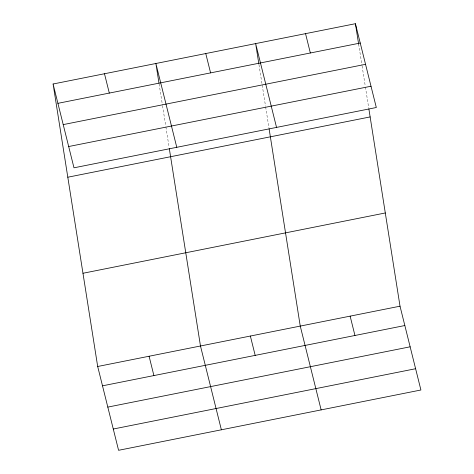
<?xml version="1.0" encoding="UTF-8"?>
<svg xmlns="http://www.w3.org/2000/svg" width="474" height="474" viewBox="0 0 474 474"><rect width="100%" height="100%" fill="white"/><g stroke="black" fill="none" stroke-linecap="round" stroke-linejoin="round"><path stroke-width="0.36" stroke-dasharray="2.37 1.78" d="M358.634 44.094L361.97 65.211M362.089 65.939L365.306 86.333M365.418 87.062L368.754 108.185M258.982 64.719L265.535 106.229M265.653 106.958L268.989 128.081M159.098 83.886L162.434 105.009M162.546 105.738L165.77 126.131M165.882 126.86L169.105 147.248"/><path stroke-width="0.71" d="M53.088 83.999L355.417 23.7L376.315 107.509L73.985 167.808L53.088 83.999L97.685 366.491L118.583 450.3L420.912 390.001L400.015 306.192L368.873 108.913M57.911 103.332L360.24 43.039M63.214 124.609L365.543 64.316M68.683 146.531L371.012 86.232M67.806 177.217L370.135 116.924M82.968 273.267L385.297 212.968M97.685 366.491L400.015 306.192M102.508 385.824L404.837 325.531M107.811 407.101L410.14 346.808M113.28 429.023L415.609 368.725M305.534 33.648L310.351 52.987M350.132 316.14L354.949 335.479M276.543 127.411L255.646 43.596L258.869 63.99M321.141 409.903L300.249 326.088L269.102 128.81M205.763 53.544L210.586 72.883M250.361 336.042L255.184 355.376M176.778 147.307L155.881 63.498L158.986 83.157M221.376 429.8L200.478 345.99L169.331 148.706M104.487 73.748L109.304 93.082M149.085 356.241L153.902 375.574M355.417 23.7L358.634 44.094"/></g></svg>
